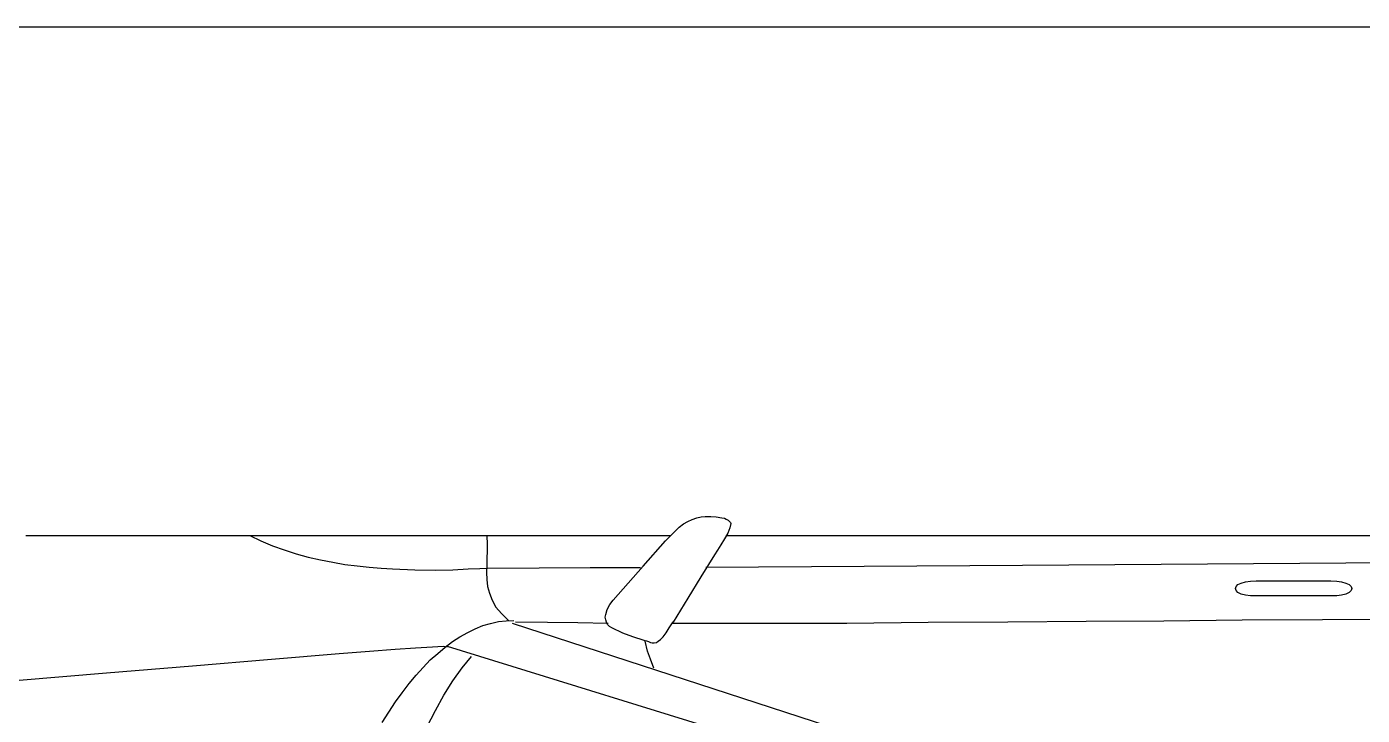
# Model space of a CAD drawing. Header units: millimetres. Extents: x 2646 to 50990, y 12226 to 40347.
# Drawn here: x 23178 to 24897, y 17751 to 18637 of the extents above; entities that cross this region are included whole.
import ezdxf

# ---------------------------------------------------------------- set-up
doc = ezdxf.new("R2010")
doc.units = ezdxf.units.MM
doc.layers.add('www.cad-blocks.net', color=7, linetype='Continuous')

# ---------------------------------------------------------------- blocks, each defined once
blk = doc.blocks.new('A$C2EFE4C6E')
at = {"linetype": 'Continuous'}
for p, q in [((1.5448, 1.8194), (1.55, 1.8234)), ((1.55, 1.8234), (1.5557, 1.8268)), ((1.5557, 1.8268), (1.5615, 1.8292)), ((1.5615, 1.8292), (1.5672, 1.8312)), ((1.5672, 1.8312), (1.5729, 1.8327)), ((1.5729, 1.8327), (1.5781, 1.8332)), ((1.5781, 1.8332), (1.5853, 1.8332)), ((1.5853, 1.8332), (1.5924, 1.8327)), ((1.5924, 1.8327), (1.5996, 1.8312)), ((1.5996, 1.8312), (1.6029, 1.8307)), ((1.6029, 1.8307), (1.6053, 1.8297)), ((1.6053, 1.8297), (1.6077, 1.8283)), ((1.6077, 1.8283), (1.6096, 1.8268)), ((1.6096, 1.8268), (1.6105, 1.8253)), ((1.611, 1.8239), (1.61, 1.8185)), ((1.6105, 1.8253), (1.611, 1.8239)), ((0.7036, 1.8087), (1.5338, 1.8087)), ((0.9918, 1.8087), (1.0061, 1.8018)), ((1.2971, 1.8077), (1.2976, 1.7979)), ((1.5272, 1.8018), (1.5448, 1.8194)), ((1.6072, 1.8116), (1.6029, 1.8042)), ((1.6048, 1.8087), (3.5187, 1.8087)), ((1.61, 1.8185), (1.6072, 1.8116)), ((1.0061, 1.8018), (1.0208, 1.7954)), ((1.0208, 1.7954), (1.0361, 1.79)), ((1.0361, 1.79), (1.0513, 1.7851)), ((1.2976, 1.7886), (1.2971, 1.7793)), ((1.2976, 1.7979), (1.2976, 1.7886)), ((1.4981, 1.769), (1.5272, 1.8018)), ((1.5938, 1.7895), (1.59, 1.7837)), ((1.5981, 1.7964), (1.5938, 1.7895)), ((1.6029, 1.8042), (1.5981, 1.7964)), ((1.0513, 1.7851), (1.067, 1.7807)), ((1.067, 1.7807), (1.0827, 1.7773)), ((1.0827, 1.7773), (1.0985, 1.7744)), ((1.0985, 1.7744), (1.1142, 1.7714)), ((1.1142, 1.7714), (1.1299, 1.7695)), ((1.2971, 1.7793), (1.2971, 1.7699)), ((1.59, 1.7837), (1.5724, 1.7552)), ((1.9868, 1.7704), (2.3436, 1.7729)), ((2.3436, 1.7729), (2.6513, 1.7753)), ((1.1299, 1.7695), (1.1456, 1.768)), ((1.1456, 1.768), (1.1609, 1.7665)), ((1.1609, 1.7665), (1.1756, 1.7655)), ((1.1756, 1.7655), (1.2042, 1.7645)), ((1.2042, 1.7645), (1.2304, 1.7641)), ((1.2304, 1.7641), (1.2533, 1.7645)), ((1.2533, 1.7645), (1.2728, 1.7655)), ((1.2728, 1.7655), (1.2881, 1.766)), ((1.2881, 1.766), (1.2976, 1.7665)), ((1.2971, 1.7699), (1.2966, 1.7611)), ((1.2966, 1.7611), (1.2971, 1.7518)), ((1.2976, 1.7665), (1.3643, 1.767)), ((1.3643, 1.767), (1.43, 1.7675)), ((1.43, 1.7675), (1.4948, 1.7675)), ((1.4595, 1.7253), (1.4981, 1.769)), ((1.5724, 1.7552), (1.5557, 1.7278)), ((1.5791, 1.768), (1.9868, 1.7704)), ((1.2971, 1.7518), (1.298, 1.743)), ((1.298, 1.743), (1.3004, 1.7342)), ((2.2607, 1.7405), (2.2617, 1.743)), ((2.2617, 1.7376), (2.2607, 1.7405)), ((2.2617, 1.743), (2.2641, 1.7454)), ((2.2641, 1.7351), (2.2617, 1.7376)), ((2.2641, 1.7454), (2.2683, 1.7474)), ((2.2683, 1.7474), (2.2736, 1.7489)), ((2.2736, 1.7489), (2.2802, 1.7498)), ((2.2802, 1.7498), (2.2874, 1.7503)), ((2.2874, 1.7503), (2.3836, 1.7503)), ((2.2874, 1.7503), (2.2874, 1.7503)), ((2.3836, 1.7503), (2.3912, 1.7498)), ((2.3912, 1.7498), (2.3974, 1.7489)), ((2.3974, 1.7489), (2.4031, 1.7474)), ((2.4031, 1.7474), (2.4074, 1.7454)), ((2.4074, 1.7454), (2.4098, 1.743)), ((2.4098, 1.7376), (2.4074, 1.7351)), ((2.4098, 1.743), (2.4108, 1.7405)), ((2.4108, 1.7405), (2.4098, 1.7376)), ((1.3004, 1.7342), (1.3038, 1.7253)), ((1.3038, 1.7253), (1.3085, 1.7165)), ((1.4519, 1.7131), (1.4552, 1.7199)), ((1.4552, 1.7199), (1.4595, 1.7253)), ((1.5557, 1.7278), (1.5367, 1.6969)), ((2.2683, 1.7332), (2.2641, 1.7351)), ((2.2736, 1.7317), (2.2683, 1.7332)), ((2.2802, 1.7307), (2.2736, 1.7317)), ((2.2874, 1.7307), (2.2802, 1.7307)), ((2.3836, 1.7307), (2.2874, 1.7307)), ((2.3912, 1.7307), (2.3836, 1.7307)), ((2.3974, 1.7317), (2.3912, 1.7307)), ((2.4031, 1.7332), (2.3974, 1.7317)), ((2.4074, 1.7351), (2.4031, 1.7332)), ((1.3085, 1.7165), (1.3157, 1.7082)), ((1.3157, 1.7082), (1.3247, 1.6993)), ((1.4495, 1.7033), (1.45, 1.7067)), ((1.45, 1.6998), (1.4495, 1.7033)), ((1.45, 1.7067), (1.4519, 1.7131)), ((1.2723, 1.6837), (1.2818, 1.6886)), ((1.2818, 1.6886), (1.2919, 1.6925)), ((1.2919, 1.6925), (1.3018, 1.6954)), ((1.3018, 1.6954), (1.3119, 1.6979)), ((1.3119, 1.6979), (1.3219, 1.6989)), ((1.3219, 1.6989), (1.3319, 1.6993)), ((1.3295, 1.6959), (1.8625, 1.5224)), ((1.3338, 1.6974), (1.3752, 1.6969)), ((1.3752, 1.6969), (1.4143, 1.6964)), ((1.4143, 1.6964), (1.4533, 1.6959)), ((1.451, 1.6969), (1.45, 1.6998)), ((1.4524, 1.694), (1.451, 1.6969)), ((1.4548, 1.6915), (1.4524, 1.694)), ((1.4581, 1.6895), (1.4548, 1.6915)), ((1.4719, 1.6827), (1.4581, 1.6895)), ((1.5277, 1.6832), (1.5319, 1.6895)), ((1.5319, 1.6895), (1.5367, 1.6974)), ((1.5357, 1.6959), (1.6515, 1.6959)), ((1.6515, 1.6959), (1.7606, 1.6959)), ((1.7606, 1.6959), (1.8654, 1.6969)), ((1.8654, 1.6969), (1.9678, 1.6974)), ((1.9678, 1.6974), (2.0688, 1.6984)), ((2.0688, 1.6984), (2.1688, 1.6989)), ((2.1688, 1.6989), (2.2693, 1.6998)), ((2.2693, 1.6998), (2.3727, 1.7004)), ((2.3727, 1.7004), (2.4794, 1.7008)), ((1.2433, 1.6646), (1.2528, 1.6719)), ((1.2528, 1.6719), (1.2623, 1.6783)), ((1.2623, 1.6783), (1.2723, 1.6837)), ((1.4848, 1.6783), (1.4719, 1.6827)), ((1.4995, 1.6734), (1.4848, 1.6783)), ((1.4991, 1.6739), (1.5024, 1.6729)), ((1.5038, 1.6596), (1.501, 1.6724)), ((1.5024, 1.6729), (1.5052, 1.6719)), ((1.5052, 1.6719), (1.5076, 1.6709)), ((1.5076, 1.6709), (1.51, 1.6704)), ((1.51, 1.6704), (1.5124, 1.6704)), ((1.5124, 1.6704), (1.5153, 1.6709)), ((1.5153, 1.6709), (1.5176, 1.6724)), ((1.5176, 1.6724), (1.5205, 1.6748)), ((1.5205, 1.6748), (1.5238, 1.6783)), ((1.5238, 1.6783), (1.5277, 1.6832)), ((1.107, 1.6562), (1.0199, 1.6489)), ((1.1461, 1.6592), (1.107, 1.6562)), ((1.179, 1.6616), (1.1461, 1.6592)), ((1.2051, 1.6636), (1.179, 1.6616)), ((1.2271, 1.665), (1.2051, 1.6636)), ((1.2242, 1.6484), (1.2337, 1.6567)), ((1.2409, 1.6655), (1.2271, 1.665)), ((1.2337, 1.6567), (1.2433, 1.6646)), ((1.2461, 1.665), (1.2409, 1.6655)), ((1.2461, 1.666), (1.8558, 1.4778)), ((1.2652, 1.6381), (1.2771, 1.6528)), ((1.5076, 1.6494), (1.5038, 1.6596)), ((0.9179, 1.6405), (0.8074, 1.6312)), ((1.0199, 1.6489), (0.9179, 1.6405)), ((1.2061, 1.6288), (1.2152, 1.6386)), ((1.2152, 1.6386), (1.2242, 1.6484)), ((1.2533, 1.6214), (1.2652, 1.6381)), ((1.5119, 1.6376), (1.5076, 1.6494)), ((0.8074, 1.6312), (0.695, 1.6219)), ((1.188, 1.6062), (1.1971, 1.618)), ((1.1971, 1.618), (1.2061, 1.6288)), ((1.2418, 1.6028), (1.2533, 1.6214)), ((1.1794, 1.5944), (1.188, 1.6062)), ((1.2309, 1.5832), (1.2418, 1.6028)), ((1.1709, 1.5812), (1.1794, 1.5944)), ((1.2199, 1.5616), (1.2309, 1.5832)), ((1.1623, 1.568), (1.1709, 1.5812))]:
    blk.add_line(p, q, dxfattribs=at)
blk = doc.blocks.new('FORMAT')
at = {"layer": 'www.cad-blocks.net', "color": 155, "true_color": 0x546d8e}
blk.add_line((5773, 18637.1), (50990.4, 18637.1), dxfattribs=at)

msp = doc.modelspace()

# ---------------------------------------------------------------- block references
at = {"xscale": 1000, "yscale": 1000, "zscale": 1000}
msp.add_blockref('A$C2EFE4C6E', (22473.3, 16173.5), dxfattribs=at)
at = {"layer": 'www.cad-blocks.net'}
msp.add_blockref('FORMAT', (0, 0), dxfattribs=at)

doc.saveas('drawing.dxf')
